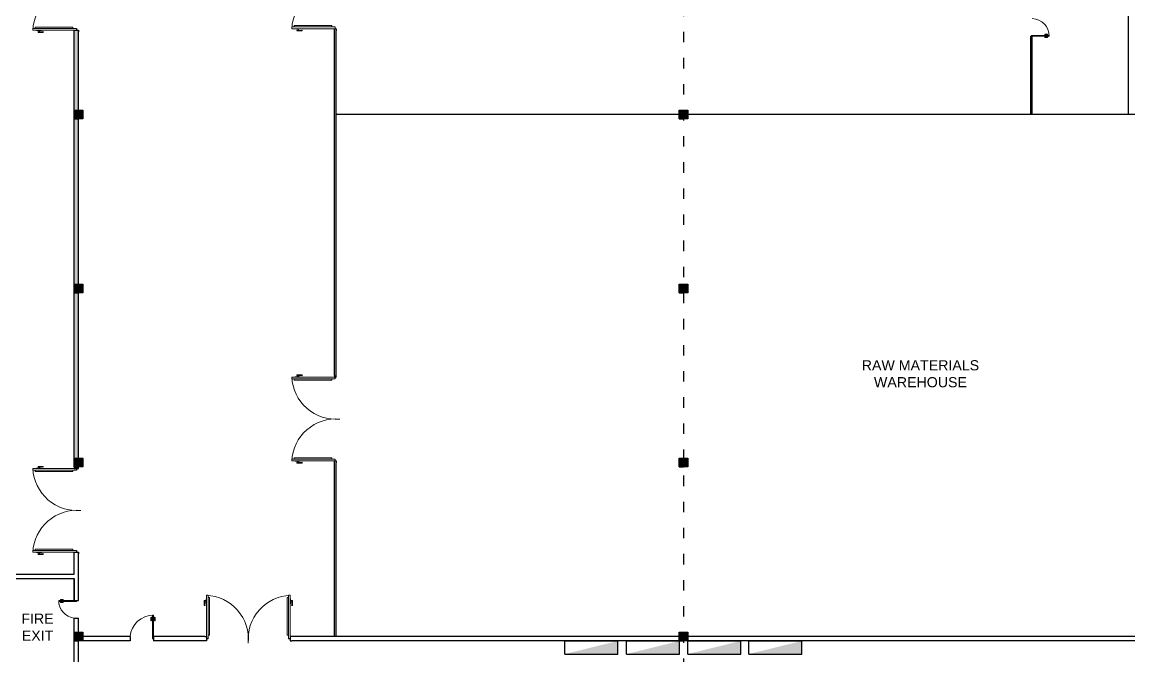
# Model space of a CAD drawing. Header units: millimetres. Extents: x 3339 to 2017737, y 4955 to 2748989.
# Drawn here: x 1037661 to 1075810, y 1259045 to 1280893 of the extents above; entities that cross this region are included whole.
import ezdxf

# ---------------------------------------------------------------- set-up
doc = ezdxf.new("R2010")
doc.units = ezdxf.units.MM
doc.header["$LTSCALE"] = 30
doc.linetypes.add('ACAD_ISO03W100', pattern=[30, 12, -18])
doc.layers.add('A-DETL-GENF', color=92, linetype='Continuous', lineweight=13)
doc.layers.add('A-DOOR', color=31, linetype='Continuous', lineweight=13)
doc.layers.add('broken line', color=7, linetype='ACAD_ISO03W100', plot=False)
for name, color, linetype in [('DIM LINES', 7, 'Continuous'), ('TEXT', 7, 'Continuous'), ('window', 92, 'Continuous')]:
    doc.layers.add(name, color=color, linetype=linetype)
doc.styles.get("Standard").update_dxf_attribs({"font": 'arial.ttf'})
doc.dimstyles.new('GREEN', dxfattribs={"dimtxt": 1000, "dimasz": 600, "dimexe": 0.18, "dimexo": 0.0625, "dimgap": 0.09, "dimtad": 2, "dimdec": 0, "dimzin": 0, "dimdsep": 46, "dimtxsty": 'Standard', "dimblk": 'ARCHTICK', "dimcen": 0.09, "dimclrd": 3, "dimclre": 3, "dimclrt": 2, "dimadec": 0, "dimazin": 0, "dimtfac": 1, "dimtdec": 0, "dimtofl": 0, "dimtmove": 0, "dimatfit": 3, "dimfxl": 1, "dimtolj": 1, "dimtzin": 0, "dimarcsym": 0})

# ---------------------------------------------------------------- blocks, each defined once
blk = doc.blocks.new('single door no base 1')
at = {"color": 0}
blk.add_line((51788, 22093), (51785, 22093), dxfattribs=at)
at = {"layer": 'A-DETL-GENF'}
for p, q in [((51710, 22826), (51697, 22826)), ((51697, 22826), (51697, 22788)), ((51708, 22788), (51697, 22788)), ((51697, 22788), (51697, 22706)), ((51697, 22788), (51710, 22788)), ((51708, 22718), (51697, 22706)), ((51697, 22706), (51716, 22706)), ((51708, 22718), (51708, 22788)), ((51716, 22718), (51708, 22718)), ((51710, 22788), (51710, 22826)), ((51741, 22823), (51710, 22823)), ((51710, 22823), (51710, 22791)), ((51710, 22791), (51741, 22791)), ((51716, 22706), (51716, 22718)), ((51748, 22864), (51741, 22858)), ((51741, 22858), (51741, 22756)), ((51741, 22791), (51741, 22823)), ((51741, 22756), (51748, 22750)), ((51748, 22750), (51748, 22864)), ((51788, 22864), (51788, 22750)), ((51794, 22858), (51788, 22864)), ((51788, 22750), (51794, 22756)), ((51794, 22756), (51794, 22858)), ((51826, 22823), (51794, 22823)), ((51794, 22823), (51794, 22791)), ((51794, 22791), (51826, 22791)), ((51827, 22718), (51819, 22718)), ((51819, 22718), (51819, 22706)), ((51819, 22706), (51839, 22706)), ((51839, 22826), (51826, 22826)), ((51826, 22826), (51826, 22788)), ((51826, 22791), (51826, 22823)), ((51826, 22788), (51839, 22788)), ((51839, 22788), (51827, 22788)), ((51827, 22788), (51827, 22718)), ((51827, 22718), (51839, 22706)), ((51839, 22788), (51839, 22826)), ((51839, 22706), (51839, 22788))]:
    blk.add_line(p, q, dxfattribs=at)
at = {"layer": 'A-DOOR', "lineweight": 18}
for p, q in [((51788, 22907), (51748, 22907)), ((51748, 22907), (51748, 22093)), ((51788, 22093), (51788, 22907)), ((51748, 22093), (51788, 22093))]:
    blk.add_line(p, q, dxfattribs=at)
at = {"layer": 'A-DOOR'}
blk.add_arc((51788, 22093), 814, 90, 174.7134, dxfattribs=at)
blk = doc.blocks.new('Poste with lines')
h = blk.add_hatch(color=2)
h.dxf.hatch_style = 1
h.paths.add_polyline_path([(13203, 12318), (12903, 12318), (12903, 12018), (13203, 12018)])
at = {"color": 0}
for p, q in [((12903, 12018), (12903, 12318)), ((12903, 12318), (13203, 12318)), ((13203, 12318), (13203, 12018)), ((12903, 12018), (12903, 12168)), ((12903, 12018), (13053, 12018)), ((13053, 12018), (12903, 12018)), ((13203, 12018), (12903, 12018))]:
    blk.add_line(p, q, dxfattribs=at)
blk = doc.blocks.new('_ArchTick')
at = {"color": 0, "linetype": 'ByBlock', "const_width": 0.15}
blk.add_lwpolyline([(-0.5, -0.5), (0.5, 0.5)], dxfattribs=at)
blk = doc.blocks.new('*D891')
at = {"layer": 'Defpoints', "color": 0, "transparency": 16777216}
for p in [(1048382, 1301709), (1089042, 1301709), (1081457, 1238709)]:
    blk.add_point(p, dxfattribs=at)
at = {"layer": 'DIM LINES', "color": 3, "linetype": 'ByBlock', "lineweight": -2, "transparency": 16777216}
for p, q in [((1048382, 1301709), (1089042, 1301709)), ((1089042, 1238709), (1089042, 1301709)), ((1081457, 1238709), (1089042, 1238709))]:
    blk.add_line(p, q, dxfattribs=at)
at = {"layer": 'DIM LINES', "color": 3, "lineweight": -2, "transparency": 16777216, "xscale": 600, "yscale": 600, "zscale": 600}
for p, rotation in [((1089042, 1301709), 90), ((1089042, 1238709), 270)]:
    blk.add_blockref('_ArchTick', p, dxfattribs=dict(at, rotation=rotation))
at = {"layer": 'DIM LINES', "color": 2, "transparency": 16777216, "insert": (1089553, 1270209), "char_height": 1000, "attachment_point": 5, "rotation": 90}
blk.add_mtext('\\A1;63000', dxfattribs=at)

msp = doc.modelspace()

# ---------------------------------------------------------------- hatches: boundary and pattern name
at = {"true_color": 0xf8d731}
h = msp.add_hatch(color=40, dxfattribs=at)
h.dxf.hatch_style = 1
h.paths.add_polyline_path([(1058197.702, 1259109.177), (1058197.702, 1259559.177), (1056372.702, 1259109.177)])
h = msp.add_hatch(color=40, dxfattribs=at)
h.dxf.hatch_style = 1
h.paths.add_polyline_path([(1060322.702, 1259109.177), (1060322.702, 1259559.177), (1058497.702, 1259109.177)])
h = msp.add_hatch(color=40, dxfattribs=at)
h.dxf.hatch_style = 1
h.paths.add_polyline_path([(1062431.627, 1259109.177), (1062431.627, 1259559.177), (1060606.627, 1259109.177)])
h = msp.add_hatch(color=40, dxfattribs=at)
h.dxf.hatch_style = 1
h.paths.add_polyline_path([(1064540.552, 1259109.177), (1064540.552, 1259559.177), (1062715.552, 1259109.177)])
at = {"layer": 'window'}
h = msp.add_hatch(color=256, dxfattribs=at)
h.dxf.hatch_style = 1
h.paths.add_polyline_path([(1039606.627, 1280616.357), (1039456.627, 1280616.357), (1039456.627, 1280559.357), (1039456.627, 1277859.357), (1039606.627, 1277859.357)])
h.paths.add_polyline_path([(1039606.627, 1277559.357), (1039456.627, 1277559.357), (1039456.627, 1271859.357), (1039606.627, 1271859.357)])
h.paths.add_polyline_path([(1039606.627, 1271559.357), (1039456.627, 1271559.357), (1039456.627, 1265859.357), (1039606.627, 1265859.357)])
h = msp.add_hatch(color=256, dxfattribs=at)
h.dxf.hatch_style = 1
h.paths.add_polyline_path([(1039606.627, 1265559.357), (1039456.627, 1265559.357), (1039456.627, 1265502.357), (1039606.627, 1265502.357)])

# ---------------------------------------------------------------- linework, layer by layer
at = {"color": 0}
for p, q in [((1075781.627, 1287359.357), (1075781.627, 1277709.357)), ((1039531.627, 1280676.357), (1039531.627, 1280616.357)), ((1048431.627, 1268709.357), (1048431.627, 1280609.357)), ((1048481.627, 1268709.357), (1048481.627, 1280609.357)), ((1072431.627, 1277709.357), (1072431.627, 1280404.107)), ((1072481.627, 1280404.107), (1072431.627, 1280404.107)), ((1072481.627, 1280375.607), (1072481.627, 1280404.107)), ((1072481.627, 1277709.357), (1072481.627, 1280375.607)), ((1080450.751, 1277709.357), (1048481.627, 1277709.357)), ((1039606.627, 1265709.357), (1039456.627, 1265709.357)), ((1039456.627, 1265709.357), (1039606.627, 1265709.357)), ((1039531.627, 1265502.357), (1039531.627, 1265442.357)), ((1048431.627, 1259709.357), (1048431.627, 1265709.357)), ((1048481.627, 1259709.357), (1048481.627, 1265709.357)), ((1039456.627, 1261859.357), (1039456.627, 1262616.357)), ((1039531.627, 1262676.357), (1039531.627, 1262616.357)), ((1039606.627, 1260952.357), (1039606.627, 1262616.357)), ((1036162.503, 1261859.357), (1039456.627, 1261859.357)), ((1036162.503, 1261709.357), (1039456.627, 1261709.357)), ((1039456.627, 1260952.357), (1039456.627, 1261709.357)), ((1039456.627, 1238709.357), (1039456.627, 1260346.482)), ((1039606.627, 1259709.357), (1039606.627, 1260346.482)), ((1041380.339, 1259709.357), (1039606.627, 1259709.357)), ((1041380.339, 1259709.357), (1041380.339, 1259559.357)), ((1043956.627, 1259709.357), (1042190.877, 1259709.357)), ((1043956.627, 1259709.357), (1042190.877, 1259709.357)), ((1042190.877, 1259709.357), (1042190.877, 1259559.357)), ((1081456.627, 1259709.357), (1046956.627, 1259709.357)), ((1041380.339, 1259559.357), (1039456.627, 1259559.357)), ((1039606.627, 1238859.357), (1039606.627, 1259559.357)), ((1043956.627, 1259559.357), (1042190.877, 1259559.357)), ((1044073.627, 1259634.357), (1044013.627, 1259634.357)), ((1046899.627, 1259634.357), (1046839.627, 1259634.357)), ((1081456.627, 1259559.357), (1046956.627, 1259559.357))]:
    msp.add_line(p, q, dxfattribs=at)
for p, q in [((1048431.627, 1280666.357), (1048481.627, 1280666.357)), ((1048431.627, 1280609.357), (1048431.627, 1280666.357)), ((1048431.627, 1280666.357), (1048481.627, 1280666.357)), ((1048481.627, 1280666.357), (1048481.627, 1280609.357)), ((1048431.627, 1268709.357), (1048431.627, 1268652.357)), ((1048431.627, 1268652.357), (1048481.627, 1268652.357)), ((1048431.627, 1268652.357), (1048481.627, 1268652.357)), ((1048481.627, 1268652.357), (1048481.627, 1268709.357)), ((1048431.627, 1265766.357), (1048481.627, 1265766.357)), ((1048431.627, 1265709.357), (1048431.627, 1265766.357)), ((1048431.627, 1265766.357), (1048481.627, 1265766.357)), ((1048481.627, 1265766.357), (1048481.627, 1265709.357)), ((1039456.627, 1262559.357), (1039456.627, 1262616.357)), ((1039456.627, 1262616.357), (1039606.627, 1262616.357)), ((1039606.627, 1262616.357), (1039606.627, 1262559.357)), ((1039456.627, 1261709.357), (1039456.627, 1260952.357)), ((1039456.627, 1260952.357), (1039606.627, 1260952.357)), ((1039456.627, 1260346.482), (1039606.627, 1260346.482)), ((1043956.627, 1259709.357), (1044013.627, 1259709.357)), ((1044013.627, 1259709.357), (1044013.627, 1259559.357)), ((1046956.627, 1259709.357), (1046899.627, 1259709.357)), ((1046899.627, 1259709.357), (1046899.627, 1259559.357)), ((1044013.627, 1259559.357), (1043956.627, 1259559.357)), ((1046899.627, 1259559.357), (1046956.627, 1259559.357)), ((1056372.702, 1259109.177), (1056372.702, 1259559.177)), ((1056372.702, 1259559.177), (1058197.702, 1259559.177)), ((1058197.702, 1259109.177), (1058197.702, 1259559.177)), ((1058497.702, 1259109.177), (1058497.702, 1259559.177)), ((1058497.702, 1259559.177), (1060322.702, 1259559.177)), ((1060322.702, 1259109.177), (1060322.702, 1259559.177)), ((1060606.627, 1259109.177), (1060606.627, 1259559.177)), ((1060606.627, 1259559.177), (1062431.627, 1259559.177)), ((1062431.627, 1259109.177), (1062431.627, 1259559.177)), ((1062715.552, 1259109.177), (1062715.552, 1259559.177)), ((1062715.552, 1259559.177), (1064540.552, 1259559.177)), ((1064540.552, 1259109.177), (1064540.552, 1259559.177)), ((1056372.702, 1259109.177), (1058197.702, 1259109.177)), ((1058497.702, 1259109.177), (1060322.702, 1259109.177)), ((1060606.627, 1259109.177), (1062431.627, 1259109.177)), ((1062715.552, 1259109.177), (1064540.552, 1259109.177))]:
    msp.add_line(p, q)
at = {"layer": 'A-DETL-GENF'}
for p, q in [((1038111.216, 1280721.357), (1039410.216, 1280721.357)), ((1038111.216, 1280676.357), (1038111.216, 1280721.357)), ((1039410.216, 1280676.357), (1038111.216, 1280676.357)), ((1039410.216, 1280721.357), (1039410.216, 1280676.357)), ((1047036.216, 1280771.357), (1048335.216, 1280771.357)), ((1047036.216, 1280726.357), (1047036.216, 1280771.357)), ((1048335.216, 1280726.357), (1047036.216, 1280726.357)), ((1047077.152, 1280666.357), (1047248.602, 1280666.357)), ((1047086.677, 1280656.832), (1047077.152, 1280666.357)), ((1047248.602, 1280666.357), (1047239.077, 1280656.832)), ((1048335.216, 1280771.357), (1048335.216, 1280726.357)), ((1038152.152, 1280616.357), (1038323.602, 1280616.357)), ((1038161.677, 1280606.832), (1038152.152, 1280616.357)), ((1038314.077, 1280606.832), (1038161.677, 1280606.832)), ((1038209.302, 1280540.157), (1038209.302, 1280559.207)), ((1038209.302, 1280559.207), (1038266.452, 1280559.207)), ((1038266.452, 1280540.157), (1038209.302, 1280540.157)), ((1038214.064, 1280559.207), (1038214.064, 1280606.832)), ((1038214.064, 1280606.832), (1038261.689, 1280606.832)), ((1038261.689, 1280559.207), (1038214.064, 1280559.207)), ((1038261.689, 1280606.832), (1038261.689, 1280559.207)), ((1038266.452, 1280559.207), (1038266.452, 1280540.157)), ((1038266.452, 1280540.157), (1038266.452, 1280557.328)), ((1038266.452, 1280557.328), (1038372.281, 1280557.328)), ((1038390.062, 1280540.157), (1038266.452, 1280540.157)), ((1038323.602, 1280616.357), (1038314.077, 1280606.832)), ((1038372.281, 1280557.328), (1038372.281, 1280568.899)), ((1038372.281, 1280568.899), (1038390.062, 1280568.899)), ((1038372.281, 1280557.328), (1038389.451, 1280540.157)), ((1038390.062, 1280568.899), (1038390.062, 1280540.157)), ((1047239.077, 1280656.832), (1047086.677, 1280656.832)), ((1047134.302, 1280590.157), (1047134.302, 1280609.207)), ((1047134.302, 1280609.207), (1047191.452, 1280609.207)), ((1047191.452, 1280590.157), (1047134.302, 1280590.157)), ((1047139.064, 1280609.207), (1047139.064, 1280656.832)), ((1047139.064, 1280656.832), (1047186.689, 1280656.832)), ((1047186.689, 1280609.207), (1047139.064, 1280609.207)), ((1047186.689, 1280656.832), (1047186.689, 1280609.207)), ((1047191.452, 1280609.207), (1047191.452, 1280590.157)), ((1047191.452, 1280590.157), (1047191.452, 1280607.328)), ((1047191.452, 1280607.328), (1047297.281, 1280607.328)), ((1047315.062, 1280590.157), (1047191.452, 1280590.157)), ((1047297.281, 1280607.328), (1047297.281, 1280618.899)), ((1047297.281, 1280618.899), (1047315.062, 1280618.899)), ((1047297.281, 1280607.328), (1047314.451, 1280590.157)), ((1047315.062, 1280618.899), (1047315.062, 1280590.157)), ((1072916.034, 1280472.207), (1072916.034, 1280457.837)), ((1072977.839, 1280472.207), (1072916.034, 1280472.207)), ((1072916.034, 1280457.837), (1072924.925, 1280457.837)), ((1072924.925, 1280380.378), (1072916.034, 1280380.378)), ((1072916.034, 1280380.378), (1072916.034, 1280366.007)), ((1072916.034, 1280366.007), (1072977.839, 1280366.007)), ((1072924.925, 1280463.622), (1072916.34, 1280472.207)), ((1072924.925, 1280374.593), (1072916.34, 1280366.007)), ((1072924.925, 1280457.837), (1072924.925, 1280463.622)), ((1072924.925, 1280463.622), (1072977.839, 1280463.622)), ((1072924.925, 1280374.593), (1072924.925, 1280380.378)), ((1072977.839, 1280374.593), (1072924.925, 1280374.593)), ((1072954.027, 1280438.87), (1072949.264, 1280434.107)), ((1072949.264, 1280434.107), (1073034.989, 1280434.107)), ((1073034.989, 1280404.107), (1072949.264, 1280404.107)), ((1072949.264, 1280404.107), (1072954.027, 1280399.345)), ((1073030.227, 1280438.87), (1072954.027, 1280438.87)), ((1072954.027, 1280399.345), (1073030.227, 1280399.345)), ((1072977.839, 1280463.622), (1072977.839, 1280472.207)), ((1073006.414, 1280472.207), (1072977.839, 1280472.207)), ((1072977.839, 1280472.207), (1072977.839, 1280462.682)), ((1072977.839, 1280462.682), (1073006.414, 1280462.682)), ((1072977.839, 1280375.532), (1072977.839, 1280366.007)), ((1073006.414, 1280375.532), (1072977.839, 1280375.532)), ((1072977.839, 1280366.007), (1072977.839, 1280374.593)), ((1072977.839, 1280366.007), (1073006.414, 1280366.007)), ((1072980.221, 1280462.682), (1072980.221, 1280438.87)), ((1073004.033, 1280462.682), (1072980.221, 1280462.682)), ((1072980.221, 1280438.87), (1073004.033, 1280438.87)), ((1073004.033, 1280399.345), (1072980.221, 1280399.345)), ((1072980.221, 1280399.345), (1072980.221, 1280375.532)), ((1072980.221, 1280375.532), (1073004.033, 1280375.532)), ((1073004.033, 1280438.87), (1073004.033, 1280462.682)), ((1073004.033, 1280375.532), (1073004.033, 1280399.345)), ((1073006.414, 1280462.682), (1073006.414, 1280472.207)), ((1073006.414, 1280366.007), (1073006.414, 1280375.532)), ((1073034.989, 1280434.107), (1073030.227, 1280438.87)), ((1073030.227, 1280399.345), (1073034.989, 1280404.107)), ((1048335.216, 1268592.357), (1047036.216, 1268592.357)), ((1047036.216, 1268592.357), (1047036.216, 1268547.357)), ((1047036.216, 1268547.357), (1048335.216, 1268547.357)), ((1047086.677, 1268661.882), (1047077.152, 1268652.357)), ((1047077.152, 1268652.357), (1047248.602, 1268652.357)), ((1047239.077, 1268661.882), (1047086.677, 1268661.882)), ((1047191.452, 1268728.557), (1047134.302, 1268728.557)), ((1047134.302, 1268728.557), (1047134.302, 1268709.507)), ((1047134.302, 1268709.507), (1047191.452, 1268709.507)), ((1047186.689, 1268709.507), (1047139.064, 1268709.507)), ((1047139.064, 1268709.507), (1047139.064, 1268661.882)), ((1047139.064, 1268661.882), (1047186.689, 1268661.882)), ((1047186.689, 1268661.882), (1047186.689, 1268709.507)), ((1047315.062, 1268728.557), (1047191.452, 1268728.557)), ((1047191.452, 1268728.557), (1047191.452, 1268711.387)), ((1047191.452, 1268709.507), (1047191.452, 1268728.557)), ((1047191.452, 1268711.387), (1047297.281, 1268711.387)), ((1047248.602, 1268652.357), (1047239.077, 1268661.882)), ((1047297.281, 1268711.387), (1047314.451, 1268728.557)), ((1047297.281, 1268711.387), (1047297.281, 1268699.816)), ((1047297.281, 1268699.816), (1047315.062, 1268699.816)), ((1047315.062, 1268699.816), (1047315.062, 1268728.557)), ((1048335.216, 1268547.357), (1048335.216, 1268592.357)), ((1047036.216, 1265871.357), (1048335.216, 1265871.357)), ((1047036.216, 1265826.357), (1047036.216, 1265871.357)), ((1048335.216, 1265826.357), (1047036.216, 1265826.357)), ((1048335.216, 1265871.357), (1048335.216, 1265826.357)), ((1039410.216, 1265442.357), (1038111.216, 1265442.357)), ((1038111.216, 1265442.357), (1038111.216, 1265397.357)), ((1038161.677, 1265511.882), (1038152.152, 1265502.357)), ((1038152.152, 1265502.357), (1038323.602, 1265502.357)), ((1038314.077, 1265511.882), (1038161.677, 1265511.882)), ((1038266.452, 1265578.557), (1038209.302, 1265578.557)), ((1038209.302, 1265578.557), (1038209.302, 1265559.507)), ((1038209.302, 1265559.507), (1038266.452, 1265559.507)), ((1038261.689, 1265559.507), (1038214.064, 1265559.507)), ((1038214.064, 1265559.507), (1038214.064, 1265511.882)), ((1038214.064, 1265511.882), (1038261.689, 1265511.882)), ((1038261.689, 1265511.882), (1038261.689, 1265559.507)), ((1038390.062, 1265578.557), (1038266.452, 1265578.557)), ((1038266.452, 1265578.557), (1038266.452, 1265561.387)), ((1038266.452, 1265559.507), (1038266.452, 1265578.557)), ((1038266.452, 1265561.387), (1038372.281, 1265561.387)), ((1038323.602, 1265502.357), (1038314.077, 1265511.882)), ((1038372.281, 1265561.387), (1038389.451, 1265578.557)), ((1038372.281, 1265561.387), (1038372.281, 1265549.816)), ((1038372.281, 1265549.816), (1038390.062, 1265549.816)), ((1038390.062, 1265549.816), (1038390.062, 1265578.557)), ((1039410.216, 1265397.357), (1039410.216, 1265442.357)), ((1047077.152, 1265766.357), (1047248.602, 1265766.357)), ((1047086.677, 1265756.832), (1047077.152, 1265766.357)), ((1047239.077, 1265756.832), (1047086.677, 1265756.832)), ((1047134.302, 1265690.157), (1047134.302, 1265709.207)), ((1047134.302, 1265709.207), (1047191.452, 1265709.207)), ((1047191.452, 1265690.157), (1047134.302, 1265690.157)), ((1047139.064, 1265709.207), (1047139.064, 1265756.832)), ((1047139.064, 1265756.832), (1047186.689, 1265756.832)), ((1047186.689, 1265709.207), (1047139.064, 1265709.207)), ((1047186.689, 1265756.832), (1047186.689, 1265709.207)), ((1047191.452, 1265709.207), (1047191.452, 1265690.157)), ((1047191.452, 1265690.157), (1047191.452, 1265707.328)), ((1047191.452, 1265707.328), (1047297.281, 1265707.328)), ((1047315.062, 1265690.157), (1047191.452, 1265690.157)), ((1047248.602, 1265766.357), (1047239.077, 1265756.832)), ((1047297.281, 1265707.328), (1047297.281, 1265718.899)), ((1047297.281, 1265718.899), (1047315.062, 1265718.899)), ((1047297.281, 1265707.328), (1047314.451, 1265690.157)), ((1047315.062, 1265718.899), (1047315.062, 1265690.157)), ((1038111.216, 1265397.357), (1039410.216, 1265397.357)), ((1038111.216, 1262721.357), (1039410.216, 1262721.357)), ((1038111.216, 1262676.357), (1038111.216, 1262721.357)), ((1039410.216, 1262676.357), (1038111.216, 1262676.357)), ((1038152.152, 1262616.357), (1038323.602, 1262616.357)), ((1038161.677, 1262606.832), (1038152.152, 1262616.357)), ((1038314.077, 1262606.832), (1038161.677, 1262606.832)), ((1038209.302, 1262540.157), (1038209.302, 1262559.207)), ((1038209.302, 1262559.207), (1038266.452, 1262559.207)), ((1038266.452, 1262540.157), (1038209.302, 1262540.157)), ((1038214.064, 1262559.207), (1038214.064, 1262606.832)), ((1038214.064, 1262606.832), (1038261.689, 1262606.832)), ((1038261.689, 1262559.207), (1038214.064, 1262559.207)), ((1038261.689, 1262606.832), (1038261.689, 1262559.207)), ((1038266.452, 1262559.207), (1038266.452, 1262540.157)), ((1038266.452, 1262540.157), (1038266.452, 1262557.328)), ((1038266.452, 1262557.328), (1038372.281, 1262557.328)), ((1038390.062, 1262540.157), (1038266.452, 1262540.157)), ((1038323.602, 1262616.357), (1038314.077, 1262606.832)), ((1038372.281, 1262557.328), (1038372.281, 1262568.899)), ((1038372.281, 1262568.899), (1038390.062, 1262568.899)), ((1038372.281, 1262557.328), (1038389.451, 1262540.157)), ((1038390.062, 1262568.899), (1038390.062, 1262540.157)), ((1039410.216, 1262721.357), (1039410.216, 1262676.357)), ((1038958.027, 1260957.12), (1038953.264, 1260952.357)), ((1038953.264, 1260952.357), (1039038.989, 1260952.357)), ((1038953.264, 1260922.357), (1038958.027, 1260917.595)), ((1039038.989, 1260922.357), (1038953.264, 1260922.357)), ((1039034.227, 1260957.12), (1038958.027, 1260957.12)), ((1038958.027, 1260917.595), (1039034.227, 1260917.595)), ((1039010.414, 1260990.457), (1038981.839, 1260990.457)), ((1038981.839, 1260990.457), (1038981.839, 1260980.932)), ((1038981.839, 1260980.932), (1039010.414, 1260980.932)), ((1039010.414, 1260893.782), (1038981.839, 1260893.782)), ((1038981.839, 1260893.782), (1038981.839, 1260884.257)), ((1038981.839, 1260884.257), (1039010.414, 1260884.257)), ((1039008.033, 1260980.932), (1038984.221, 1260980.932)), ((1038984.221, 1260980.932), (1038984.221, 1260957.12)), ((1038984.221, 1260957.12), (1039008.033, 1260957.12)), ((1039008.033, 1260917.595), (1038984.221, 1260917.595)), ((1038984.221, 1260917.595), (1038984.221, 1260893.782)), ((1038984.221, 1260893.782), (1039008.033, 1260893.782)), ((1039008.033, 1260957.12), (1039008.033, 1260980.932)), ((1039008.033, 1260893.782), (1039008.033, 1260917.595)), ((1039072.22, 1260990.457), (1039010.414, 1260990.457)), ((1039010.414, 1260990.457), (1039010.414, 1260981.872)), ((1039010.414, 1260980.932), (1039010.414, 1260990.457)), ((1039010.414, 1260981.872), (1039063.329, 1260981.872)), ((1039010.414, 1260884.257), (1039010.414, 1260893.782)), ((1039063.329, 1260892.843), (1039010.414, 1260892.843)), ((1039010.414, 1260892.843), (1039010.414, 1260884.257)), ((1039010.414, 1260884.257), (1039072.22, 1260884.257)), ((1039038.989, 1260952.357), (1039034.227, 1260957.12)), ((1039034.227, 1260917.595), (1039038.989, 1260922.357)), ((1039063.329, 1260981.872), (1039071.914, 1260990.457)), ((1039063.329, 1260981.872), (1039063.329, 1260976.087)), ((1039063.329, 1260976.087), (1039072.22, 1260976.087)), ((1039072.22, 1260898.628), (1039063.329, 1260898.628)), ((1039063.329, 1260898.628), (1039063.329, 1260892.843)), ((1039063.329, 1260892.843), (1039071.914, 1260884.257)), ((1039072.22, 1260976.087), (1039072.22, 1260990.457)), ((1039072.22, 1260884.257), (1039072.22, 1260898.628)), ((1043937.427, 1260899.532), (1043937.427, 1260956.682)), ((1043937.427, 1260956.682), (1043956.477, 1260956.682)), ((1043937.427, 1260775.922), (1043937.427, 1260899.532)), ((1043937.427, 1260899.532), (1043954.597, 1260899.532)), ((1043956.477, 1260899.532), (1043937.427, 1260899.532)), ((1043954.597, 1260899.532), (1043954.597, 1260793.703)), ((1043956.477, 1260956.682), (1043956.477, 1260899.532)), ((1043956.477, 1260904.295), (1043956.477, 1260951.92)), ((1043956.477, 1260951.92), (1044004.102, 1260951.92)), ((1044004.102, 1260904.295), (1043956.477, 1260904.295)), ((1044004.102, 1261004.307), (1044013.627, 1261013.832)), ((1044004.102, 1260851.907), (1044004.102, 1261004.307)), ((1044004.102, 1260951.92), (1044004.102, 1260904.295)), ((1044013.627, 1260842.382), (1044004.102, 1260851.907)), ((1044013.627, 1261013.832), (1044013.627, 1260842.382)), ((1044073.627, 1259755.769), (1044073.627, 1261054.769)), ((1044073.627, 1261054.769), (1044118.627, 1261054.769)), ((1044118.627, 1261054.769), (1044118.627, 1259755.769)), ((1046794.627, 1261054.769), (1046794.627, 1259755.769)), ((1046839.627, 1261054.769), (1046794.627, 1261054.769)), ((1046839.627, 1259755.769), (1046839.627, 1261054.769)), ((1046899.627, 1261013.832), (1046899.627, 1260842.382)), ((1046909.152, 1261004.307), (1046899.627, 1261013.832)), ((1046899.627, 1260842.382), (1046909.152, 1260851.907)), ((1046909.152, 1260851.907), (1046909.152, 1261004.307)), ((1046956.777, 1260951.92), (1046909.152, 1260951.92)), ((1046909.152, 1260951.92), (1046909.152, 1260904.295)), ((1046909.152, 1260904.295), (1046956.777, 1260904.295)), ((1046975.827, 1260956.682), (1046956.777, 1260956.682)), ((1046956.777, 1260956.682), (1046956.777, 1260899.532)), ((1046956.777, 1260904.295), (1046956.777, 1260951.92)), ((1046956.777, 1260899.532), (1046975.827, 1260899.532)), ((1046975.827, 1260899.532), (1046958.656, 1260899.532)), ((1046958.656, 1260899.532), (1046958.656, 1260793.703)), ((1046975.827, 1260899.532), (1046975.827, 1260956.682)), ((1046975.827, 1260775.922), (1046975.827, 1260899.532)), ((1043954.597, 1260793.703), (1043937.427, 1260776.533)), ((1043966.168, 1260775.922), (1043937.427, 1260775.922)), ((1043954.597, 1260793.703), (1043966.168, 1260793.703)), ((1043966.168, 1260793.703), (1043966.168, 1260775.922)), ((1046958.656, 1260793.703), (1046947.086, 1260793.703)), ((1046947.086, 1260793.703), (1046947.086, 1260775.922)), ((1046947.086, 1260775.922), (1046975.827, 1260775.922)), ((1046958.656, 1260793.703), (1046975.827, 1260776.533)), ((1044118.627, 1259755.769), (1044073.627, 1259755.769)), ((1046794.627, 1259755.769), (1046839.627, 1259755.769))]:
    msp.add_line(p, q, dxfattribs=at)
at = {"layer": 'A-DOOR', "lineweight": 18}
for p, q in [((1038031.627, 1280616.357), (1038031.627, 1280676.357)), ((1038031.627, 1280676.357), (1039531.627, 1280676.357)), ((1039531.627, 1280616.357), (1039531.627, 1280676.357)), ((1046956.627, 1280666.357), (1046956.627, 1280726.357)), ((1046956.627, 1280726.357), (1048456.627, 1280726.357)), ((1048456.627, 1280666.357), (1046956.627, 1280666.357)), ((1048456.627, 1280666.357), (1048456.627, 1280726.357)), ((1039531.627, 1280616.357), (1038031.627, 1280616.357)), ((1072456.627, 1280434.107), (1072456.627, 1280404.107)), ((1073067.127, 1280434.107), (1072456.627, 1280434.107)), ((1072456.627, 1280404.107), (1073067.127, 1280404.107)), ((1073067.127, 1280404.107), (1073067.127, 1280434.107)), ((1048456.627, 1268652.357), (1046956.627, 1268652.357)), ((1046956.627, 1268652.357), (1046956.627, 1268592.357)), ((1046956.627, 1268592.357), (1048456.627, 1268592.357)), ((1048456.627, 1268652.357), (1048456.627, 1268592.357)), ((1046956.627, 1265766.357), (1046956.627, 1265826.357)), ((1046956.627, 1265826.357), (1048456.627, 1265826.357)), ((1048456.627, 1265766.357), (1048456.627, 1265826.357)), ((1039531.627, 1265502.357), (1038031.627, 1265502.357)), ((1038031.627, 1265502.357), (1038031.627, 1265442.357)), ((1038031.627, 1265442.357), (1039531.627, 1265442.357)), ((1039531.627, 1265502.357), (1039531.627, 1265442.357)), ((1048456.627, 1265766.357), (1046956.627, 1265766.357)), ((1038031.627, 1262616.357), (1038031.627, 1262676.357)), ((1038031.627, 1262676.357), (1039531.627, 1262676.357)), ((1039531.627, 1262616.357), (1038031.627, 1262616.357)), ((1039531.627, 1262616.357), (1039531.627, 1262676.357)), ((1039531.627, 1260952.357), (1038921.127, 1260952.357)), ((1038921.127, 1260952.357), (1038921.127, 1260922.357)), ((1038921.127, 1260922.357), (1039531.627, 1260922.357)), ((1039531.627, 1260922.357), (1039531.627, 1260952.357)), ((1044013.627, 1259634.357), (1044013.627, 1261134.357)), ((1044013.627, 1261134.357), (1044073.627, 1261134.357)), ((1044073.627, 1261134.357), (1044073.627, 1259634.357)), ((1046899.627, 1261134.357), (1046839.627, 1261134.357)), ((1046839.627, 1261134.357), (1046839.627, 1259634.357)), ((1046899.627, 1259634.357), (1046899.627, 1261134.357)), ((1044013.627, 1259634.357), (1044073.627, 1259634.357)), ((1046899.627, 1259634.357), (1046839.627, 1259634.357))]:
    msp.add_line(p, q, dxfattribs=at)
at = {"layer": 'A-DOOR'}
for centre, radius, start, end in [((1039550.155, 1280544.842), 1520.211, 85.038693, 177.3036501), ((1048475.155, 1280594.842), 1520.211, 85.038693, 177.3036501), ((1072456.627, 1280404.107), 610.5, 0, 87.6530792), ((1048475.155, 1268723.872), 1520.211, 182.6963499, 274.961307), ((1048475.155, 1265694.842), 1520.211, 85.038693, 177.3036501), ((1039550.155, 1265573.872), 1520.211, 182.6963499, 274.961307), ((1039550.155, 1262544.842), 1520.211, 85.038693, 177.3036501), ((1039531.627, 1260952.357), 610.5, 180, 262.94338), ((1043942.112, 1259615.83), 1520.211, 355.038693, 87.3036501), ((1046971.142, 1259615.83), 1520.211, 92.6963499, 184.961307)]:
    msp.add_arc(centre, radius, start, end, dxfattribs=at)
at = {"layer": 'broken line'}
msp.add_line((1060458.067, 1289559.537), (1060456.627, 1239009.537), dxfattribs=at)
at = {"layer": 'window'}
for p, q in [((1039456.627, 1265592.357), (1039456.627, 1280616.357)), ((1039456.627, 1280559.357), (1039456.627, 1280616.357)), ((1039456.627, 1280616.357), (1039606.627, 1280616.357)), ((1039606.627, 1265641.857), (1039606.627, 1280616.357)), ((1039606.627, 1280616.357), (1039606.627, 1280559.357)), ((1039456.627, 1265559.357), (1039456.627, 1265502.357)), ((1039456.627, 1265502.357), (1039606.627, 1265502.357)), ((1039606.627, 1265502.357), (1039606.627, 1265559.357))]:
    msp.add_line(p, q, dxfattribs=at)

# ---------------------------------------------------------------- block references
at = {"color": 0}
for name, p in [('Poste with lines', (1026554.216, 1265541.247)), ('Poste with lines', (1047404.216, 1265541.247)), ('Poste with lines', (1026554.036, 1259541.247)), ('Poste with lines', (1047404.036, 1259541.247)), ('Poste with lines', (1026553.136, 1253541.247)), ('Poste with lines', (1047403.136, 1253541.247)), ('single door no base 1', (990403.136, 1237541.247)), ('Poste with lines', (1026553.136, 1247541.247)), ('Poste with lines', (1026553.136, 1247541.247)), ('Poste with lines', (1047403.136, 1247541.247))]:
    msp.add_blockref(name, p, dxfattribs=at)

# ---------------------------------------------------------------- texts
at = {"layer": 'TEXT', "char_height": 350, "attachment_point": 1}
for s, width, insert in [('\\pxqc;RAW MATERIALS WAREHOUSE', 4394.73285, (1066428.787, 1269238.018)), ('\\pxqc;FIRE EXIT', 1254.53393, (1037565.042, 1260501.522))]:
    msp.add_mtext_dynamic_manual_height_columns(s, width=width, gutter_width=0, heights=[1406.025], dxfattribs=dict(at, insert=insert))

# ---------------------------------------------------------------- dimensions: what is measured, and where the dimension line sits
at = {"layer": 'DIM LINES', "color": 0}
dim = msp.add_linear_dim(base=(1089042.309, 1301709.357), p1=(1081456.627, 1238709.357), p2=(1048381.627, 1301709.357), angle=90, dimstyle='GREEN', dxfattribs=at)
dim.commit()
dim.dimension.update_dxf_attribs({"geometry": '*D891', "text_midpoint": (1089553.313, 1270209.357)})

doc.saveas('drawing.dxf')
